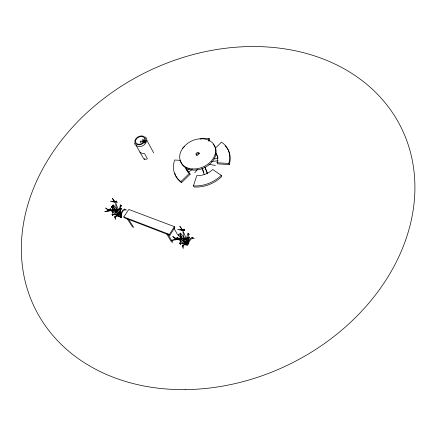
<?xml version="1.0" encoding="UTF-8"?>
<svg xmlns="http://www.w3.org/2000/svg" width="436" height="436" viewBox="0 0 436 436"><rect width="100%" height="100%" fill="white"/><g stroke="black" fill="none" stroke-linecap="round" stroke-linejoin="round"><path stroke-width="0.65" d="M111.981 214.141L112.499 214.338L112.908 215.733L111.981 214.141L113.834 214L117.208 215.024L120.995 217.297C121.05 214.234 122.554 208.768 126.489 209.945C122.429 206.904 120.38 214.158 120.995 217.297L116.75 215.793L115.104 216.093L114.575 216.975L115.573 219.466L115.469 216.943L117.088 215.793L119.241 215.973L120.995 217.297L120.897 215.875M187.954 243.969L188.641 241.266L190.014 238.857M143.324 141.062L143.635 141.008M119.982 213.607L119.584 208.621L120.396 204.904L120.761 205.263L120.396 210.735L120.995 217.297L108.613 209.313L112.908 210.61L118.194 214.387M185.85 242.203L183.42 235.718L182.918 230.742L184.864 235.249L187.208 243.234C186.673 239.904 186.504 236.274 188.074 233.189L188.488 233.576L187.714 243.773M193.41 185.861L196.821 175.517A16.868 12.878 -25.5 0 0 212.724 169.5L221.259 175.354L221.771 176.476A29.256 22.367 -25.5 0 1 193.965 186.962L193.41 185.861A29.31 22.383 -25.5 0 0 221.259 175.354M208.266 140.823L209.078 138.37A29.31 22.383 -25.5 0 0 199.966 139.166M208.986 141.351L209.591 139.515L209.078 138.37M188.069 244.542C189.12 241.887 190.646 237.293 194.271 238.388L192.14 237.342L189.9 238.988M112.134 206.321L111.529 207.078L112.134 206.321L114.87 208.762M187.235 245.103L186.09 244.542L184.668 244.612L183.24 245.931L183.251 248.536L182.275 245.959L182.7 244.978L184.057 244.509L186.504 245.119M144.392 140.708L144.659 140.114A4.867 3.553 -28.5 0 0 139.82 136.713A4.867 3.553 -28.5 0 0 135.787 142.567A4.867 3.553 -28.5 0 0 142.708 142.948L143.21 142.425L144.861 143.046L145.804 141.607L144.992 140.899L145.368 140.07A5.624 4.104 -28.5 0 0 139.771 136.146A5.624 4.104 -28.5 0 0 135.111 142.91A5.624 4.104 -28.5 0 0 143.112 143.346L143.809 142.621M186.935 244.836C183.747 242.787 188.08 239.751 187.578 244.405M169.92 235.271L169.424 234.426L174.4 226.644L128.773 209.471L123.77 216.932L124.315 217.777L169.92 235.271L174.891 227.494L174.4 226.644M196.467 154.807L197.007 153.984L198.98 153.494M194.767 172.901L197.394 169.157M181.681 236.862L179.022 234.503L178.319 235.211M179.022 234.503L178.319 235.2L185.207 243.201M189.633 173.108L190.189 174.215L181.48 182.668L180.907 181.572L189.633 173.108A16.868 12.878 -25.5 0 1 185.665 167.675M215.368 148.142L221.51 142.185A29.31 22.383 -25.5 0 1 228.758 163.473L229.254 164.612L217.564 163.854L217.052 162.721A16.868 12.878 -25.5 0 0 215.548 152.774M144.18 141.095L143.962 141.684L144.37 141.814L144.812 141.542L144.747 140.959L143.815 141.319L144.529 141.547L144.801 141.155L144.43 140.997M185.878 169.179L187.594 170.045L189.186 168.846M191.993 169.5L188.27 172.307L187.594 170.045M120.102 216.458L120.995 217.297C119.884 210.19 115.218 213.836 120.995 217.297C120.598 214.468 119.415 210.757 121.513 208.337C119.764 210.975 119.524 214.474 120.995 217.297L116.679 214.823L112.499 214.338M186.177 243.74L182.074 237.805L179.943 233.434L180.526 233.058L184.254 238.203M118.336 214.174L114.984 209.449L112.826 205.22L113.393 204.865L116.864 209.438M143.21 142.425L142.697 141.907C144.136 143.831 146.987 139.787 143.88 140.19M179.561 242.988L180.128 243.206L180.406 244.601L179.561 242.988L181.229 242.727L184.335 243.615L186.145 244.618M175.893 239.13L171.784 240.334L176.716 239.653L175.893 239.13L174.618 239.048L178.891 239.228M180.128 243.206L184.063 243.522L186.777 244.858M214.103 158.873L218.005 158.519M211.58 161.418L218.098 160.824M114.575 216.975L115.469 216.943M182.275 245.959L183.24 245.931M180.629 160.388L174.673 160.001A29.31 22.383 -25.5 0 0 180.907 181.572M217.052 162.721L228.758 163.473M116.875 209.934L112.641 209.509L115.567 210.103M208.866 164.263L215.384 165.495M123.77 216.932L169.424 234.426M118.919 214.496L118.025 214.027L119.006 214.561M185.987 243.005L185.131 242.547L186.079 243.07M186.134 243.817C183.376 240.901 179.91 238.29 175.806 237.838L186.107 244.476M113.812 206.108L112.826 205.22M180.809 234.29L179.943 233.434M120.396 204.904L121.628 206.152L120.761 205.263M118.112 213.449L119.344 214.714L118.674 213.084M120.429 216.082L120.995 217.297L120.091 216.31L120.995 217.297L120.625 216.082L120.995 217.297L120.412 216.37M188.074 233.189L189.219 234.437L188.488 233.576M116.396 212.795L111.453 206.996M186.123 242.323L187.278 243.593L186.706 241.936M135.596 145.368L134.348 143.34M127.345 218.937L132.588 227.042M128.576 219.412L133.808 227.516M139.896 152.05L141.558 153.161L144.567 153.636L147.373 158.682C146.24 160.126 143.313 158.677 142.741 157.113L136.283 145.619M172.847 242.558L168.024 234.437L166.721 233.936L171.555 242.056M145.662 137.013L146.769 139.117L146.785 141.079M174.008 228.431L177.725 234.873M120.369 216.202L120.995 217.297M146.801 140.201L153.646 152.834M118.625 213.34L117.23 210.348M118.587 212.348L119.246 213.602M196.451 154.431L197.007 155.598M205.078 167.032L207.422 173.103M202.206 168.122L203.846 172.373M204.865 167.086L207.291 173.893M201.977 168.176L204.179 174.367M116.886 209.46L115.981 206.413L115.589 202.615L119.851 213.596M187.24 243.343L187.545 244.574L187.257 243.332M187.736 245.337L187.535 241.391L189.644 236.95C187.458 238.361 187.649 241.435 187.649 243.724M180.526 233.058L180.678 233.68M192.14 237.342L192.281 238.165M124.374 208.909L124.462 209.678M144.817 159.783A5.902 4.376 -28.6 0 1 143.847 159.08M146.507 141.444A6.028 4.404 -28.5 0 1 137.743 146.349M137.155 146.109A6.028 4.404 -28.5 0 1 136.168 145.406M213.111 144.114A18.704 14.181 -25.5 0 1 204.489 167.707A18.704 14.181 -25.5 0 1 180.384 160.077M182.243 148.6A29.31 22.383 -25.5 0 1 184.755 146.409M225.14 145.88A29.256 22.367 -25.5 0 1 229.254 164.612M181.48 182.668A29.256 22.367 -25.5 0 1 174.694 173.163M217.64 156.878A16.84 12.873 -25.5 0 1 217.935 157.968M190.189 174.215A16.84 12.873 -25.5 0 1 185.965 167.691M216.054 153.913A16.84 12.873 -25.5 0 1 217.406 156.246M180.15 238.263L180.144 238.966L177.855 239.13L180.15 238.263M180.771 237.767L180.608 239.01L180.569 234.29L180.771 237.767M181.278 237.893L180.597 242.22L180.226 238.895L181.278 237.893M116.864 210.681L116.287 210.152L118.069 210.316L116.864 210.681M112.946 209.073L112.701 210.354L112.684 205.727L112.946 209.073M112.532 209.335L112.303 210.501L112.532 209.335M113.425 209.193L112.543 213.22L112.406 210.141L113.425 209.193M185.153 239.571L184.641 239.053L186.75 239.326L185.153 239.571M185.698 242.051L185.523 241.724L185.698 242.051M180.602 238.285L180.221 239.315L180.117 237.942L180.602 238.285M118.369 213.466L118.091 213.111L118.369 213.466M116.221 209.869L115.12 212.272L117.415 209.738L116.221 209.869M110.352 208.653L109.452 210.544L108.33 210.828L110.352 208.653M184.542 238.743L183.218 241.184L185.823 238.617L184.542 238.743M177.915 237.266L176.76 239.157L175.539 239.435L177.915 237.266M199.198 153.706L197.693 155.042L196.68 155.025L196.004 154.497L195.917 153.657L197.421 152.328L198.435 152.344L199.11 152.867L199.198 153.706M142.921 139.569L142.027 140.861L142.937 141.727A1.003 0.73 -28.4 0 0 143.831 140.436L142.921 139.569M117.595 211.215L117.115 210.277L117.595 211.215M184.684 239.604L184.265 238.656L184.684 239.604M116.641 201.121L115.148 201.901L113.976 201.677L116.641 201.121M120.385 208.691L116.717 210.457L115.622 209.7L120.385 208.691M188.919 237.516L185.033 239.348L183.856 238.541L188.919 237.516M185.267 242.362L184.722 241.876L185.267 242.362M118.107 213.831L117.491 213.329L118.107 213.831M184.619 229.429L182.82 230.143L181.556 229.892L184.619 229.429M112.286 209.52L109.877 210.256L112.341 210.217L112.286 209.52M108.689 210.544L104.787 211.705L109.398 211.013L108.689 210.544M185.196 238.797L183.823 238.977L180.935 238.427L185.196 238.797M108.64 210.49L107.441 210.457L111.643 210.681L108.64 210.49M114.401 201.448L110.313 201.209L114.957 202.359L114.401 201.448M181.976 229.641L177.681 229.385L182.624 230.628L181.976 229.641M184.744 230.371L180.809 229.287L184.744 230.371M117.159 202.19L113.246 201.089L117.159 202.19M175.779 238.672L172.76 236.481L176.002 239.13L175.779 238.672M108.531 210.087L105.648 207.999L108.809 210.55L108.531 210.087M114.406 201.149L112.286 198.309L114.51 201.437L114.406 201.149M182.041 229.358L179.877 226.404L182.041 229.358M185.186 389.62A204.19 162.666 -26.2 0 0 402.613 130.598A204.19 162.666 -26.2 0 0 66.583 134.026A204.19 162.666 -26.2 0 0 185.186 389.62M140.615 142.141A0.665 0.485 -28.5 0 0 141.428 141.373A0.665 0.485 -28.5 0 0 140.403 141.319A0.665 0.485 -28.5 0 0 140.615 142.141M192.619 168.95A18.737 14.186 -25.5 0 0 215.112 147.194A18.737 14.186 -25.5 0 0 185.202 145.417A18.737 14.186 -25.5 0 0 192.619 168.95"/></g></svg>
